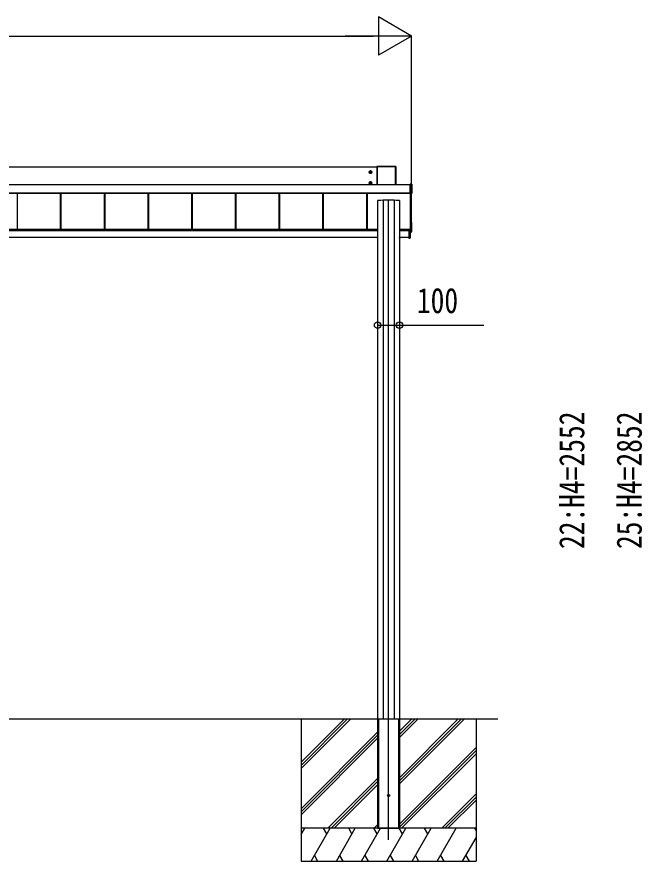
# Model space of a CAD drawing. Units: millimetres, scale not verified. Extents: x -14718 to 14718, y -10395 to 10395.
# Drawn here: x -3908 to -1048, y -7998 to -4139 of the extents above; entities that cross this region are included whole.
import ezdxf
from ezdxf.enums import TextEntityAlignment as Align

# ---------------------------------------------------------------- set-up
doc = ezdxf.new("R2010")
doc.units = ezdxf.units.MM
doc.header["$LTSCALE"] = 50
for name, color, linetype in [('0-3_YKK_12', 2, 'Continuous'), ('0-4_YKK_A1', 4, 'Continuous'), ('0-5_YKK_D', 6, 'Continuous')]:
    doc.layers.add(name, color=color, linetype=linetype)
doc.styles.add('ＭＳ ゴシック', font='')
doc.styles.get('ＭＳ ゴシック').set_extended_font_data('MS Gothic')

msp = doc.modelspace()

# ---------------------------------------------------------------- linework, layer by layer
at = {"layer": '0-3_YKK_12'}
msp.add_line((-2207.43, -7900), (-2207.43, -4974.3), dxfattribs=at)
at = {"layer": '0-4_YKK_A1'}
for p, q in [((-2260.43, -4822.65), (-2260.43, -4904.81)), ((-2260.09, -4822.79), (-2260.43, -4822.65)), ((-2260.09, -4904.81), (-2260.09, -4822.79)), ((-2174.93, -4822.15), (-2259.93, -4822.15)), ((-2259.93, -4822.15), (-2259.59, -4822.29)), ((-2259.59, -4822.29), (-2259.59, -4822.78)), ((-2259.59, -4822.29), (-2175.27, -4822.29)), ((-2259.59, -4822.78), (-2259.59, -4904.81)), ((-2175.27, -4822.78), (-2259.59, -4822.78)), ((-2175.27, -4822.29), (-2174.93, -4822.15)), ((-2175.27, -4822.29), (-2175.27, -4822.78)), ((-2175.27, -4904.81), (-2175.27, -4822.78)), ((-2174.43, -4822.65), (-2174.77, -4822.79)), ((-2174.77, -4822.79), (-2174.77, -4904.81)), ((-2174.43, -4904.81), (-2174.43, -4822.65)), ((-2260.43, -4826.37), (-6754.43, -4826.37)), ((-2297.68, -4848.11), (-2283.18, -4848.11)), ((-2292.71, -4847.35), (-2293.43, -4847.35)), ((-2290.43, -4855.36), (-2290.43, -4840.86)), ((-2288.15, -4848.87), (-2287.43, -4848.87)), ((-2297.68, -4898.08), (-2283.18, -4898.08)), ((-2292.71, -4897.32), (-2293.43, -4897.32)), ((-2290.43, -4905.33), (-2290.43, -4890.83)), ((-2288.15, -4898.84), (-2287.43, -4898.84)), ((-6799.93, -4904.81), (-2108.93, -4904.81)), ((-6799.93, -4905.29), (-2108.93, -4905.29)), ((-2107.73, -4903.58), (-2108.93, -4903.58)), ((-2108.93, -4903.73), (-2108.93, -4903.58)), ((-2108.93, -4903.58), (-2108.93, -4903.58)), ((-2107.73, -4903.58), (-2108.93, -4903.58)), ((-2108.93, -4904.21), (-2108.93, -4903.73)), ((-2101.89, -4904.21), (-2108.93, -4904.21)), ((-2107.73, -4903.58), (-2107.73, -4903.58)), ((-2107.13, -4903.57), (-2107.18, -4903.57)), ((-2107.13, -4903.53), (-2101.43, -4903.53)), ((-2107.13, -4903.53), (-2107.13, -4903.57)), ((-2101.89, -4903.73), (-2101.43, -4903.53)), ((-2101.89, -4945.27), (-2101.89, -4904.21)), ((-2100.93, -4904.03), (-2101.39, -4904.23)), ((-2101.39, -4904.23), (-2101.39, -4945.29)), ((-2100.93, -4904.03), (-2100.93, -4946.01)), ((-6799.93, -4944.26), (-2108.93, -4944.26)), ((-6799.93, -4944.78), (-2108.93, -4944.78)), ((-2108.93, -4944.92), (-6799.93, -4944.92)), ((-3906.33, -4944.92), (-3906.33, -5111.15)), ((-3905.93, -4944.92), (-3905.93, -5111.15)), ((-3708.93, -4944.92), (-3708.93, -5111.15)), ((-3706.33, -4944.92), (-3706.33, -5111.15)), ((-3705.93, -4944.92), (-3705.93, -5111.15)), ((-3508.93, -4944.92), (-3508.93, -5111.15)), ((-3506.33, -4944.92), (-3506.33, -5111.15)), ((-3505.93, -4944.92), (-3505.93, -5111.15)), ((-3308.93, -4944.92), (-3308.93, -5111.15)), ((-3306.33, -4944.92), (-3306.33, -5111.15)), ((-3305.93, -4944.92), (-3305.93, -5111.15)), ((-3108.93, -4944.92), (-3108.93, -5111.15)), ((-3106.33, -4944.92), (-3106.33, -5111.15)), ((-3105.93, -4944.92), (-3105.93, -5111.15)), ((-2908.93, -4944.92), (-2908.93, -5111.15)), ((-2906.33, -4944.92), (-2906.33, -5111.15)), ((-2905.93, -4944.92), (-2905.93, -5111.15)), ((-2708.93, -4944.92), (-2708.93, -5111.15)), ((-2706.33, -4944.92), (-2706.33, -5111.15)), ((-2705.93, -4944.92), (-2705.93, -5111.15)), ((-2508.93, -4944.92), (-2508.93, -5111.15)), ((-2506.33, -4944.92), (-2506.33, -5111.15)), ((-2505.93, -4944.92), (-2505.93, -5111.15)), ((-2308.93, -4944.92), (-2308.93, -5111.15)), ((-2306.33, -4944.92), (-2306.33, -5111.15)), ((-2305.93, -4944.92), (-2305.93, -5111.15)), ((-2232.24, -4977.12), (-2232.24, -7347.5)), ((-2182.62, -4977.12), (-2182.62, -7347.5)), ((-2108.93, -4945.27), (-2101.89, -4945.27)), ((-2108.93, -4945.78), (-2108.93, -4946.33)), ((-2101.89, -4945.78), (-2108.93, -4945.78)), ((-2108.93, -4946.33), (-2107.73, -4946.33)), ((-2108.93, -4946.33), (-2108.93, -4946.33)), ((-2108.93, -4946.33), (-2107.73, -4946.33)), ((-2107.73, -4946.33), (-2107.73, -4946.33)), ((-2107.43, -5118.98), (-2107.43, -4946.34)), ((-2107.13, -4946.39), (-2107.13, -4946.51)), ((-2101.43, -4946.51), (-2107.13, -4946.51)), ((-2102.43, -5118.93), (-2102.43, -4946.51)), ((-2101.89, -4945.27), (-2101.89, -4945.78)), ((-2101.43, -4946.51), (-2101.89, -4945.78)), ((-2101.39, -4945.29), (-2100.93, -4946.01)), ((-2257.43, -4978.86), (-2257.43, -7343.5)), ((-2157.43, -4978.86), (-2157.43, -7343.5)), ((-2101.9, -5078.41), (-2102.43, -5078.38)), ((-2101.43, -5119.97), (-2101.43, -5078.91)), ((-2257.43, -5111.15), (-6697.43, -5111.15)), ((-2257.43, -5113.15), (-6697.43, -5113.15)), ((-2257.43, -5116.02), (-6693.43, -5116.02)), ((-2110.43, -5111.15), (-2157.43, -5111.15)), ((-2114.43, -5113.15), (-2157.43, -5113.15)), ((-2114.43, -5116.02), (-2157.43, -5116.02)), ((-2109.43, -5111.5), (-2114.43, -5111.49)), ((-2114.43, -5115.78), (-2114.43, -5111.49)), ((-2114.43, -5115.78), (-2114.43, -5115.98)), ((-2108.71, -5115.79), (-2114.43, -5115.78)), ((-2114.43, -5116.28), (-2108.23, -5116.29)), ((-2110.93, -5110.76), (-2107.73, -5110.76)), ((-2110.93, -5111.15), (-2110.93, -5110.76)), ((-2110.43, -5111.15), (-2110.43, -5111.44)), ((-2110.43, -5111.44), (-2110.43, -5111.49)), ((-2109.43, -5111.5), (-2109.43, -5110.76)), ((-2108.71, -5113.21), (-2108.71, -5115.79)), ((-2108.71, -5113.21), (-2108.43, -5113.21)), ((-2108.71, -5115.79), (-2108.43, -5115.79)), ((-2108.23, -5115.99), (-2108.23, -5113.01)), ((-2108.23, -5115.99), (-2108.23, -5115.99)), ((-2108.21, -5110.76), (-2108.21, -5112.71)), ((-2108.21, -5112.71), (-2107.93, -5112.71)), ((-2108.21, -5116.29), (-2107.93, -5116.29)), ((-2107.93, -5112.71), (-2107.93, -5110.76)), ((-2107.93, -5116.29), (-2107.93, -5112.71)), ((-2107.93, -5149.38), (-2107.93, -5116.29)), ((-2102.43, -5119.5), (-2107.93, -5119.83)), ((-2107.93, -5121.09), (-2101.9, -5120.71)), ((-2107.93, -5121.09), (-2101.9, -5120.71)), ((-2101.9, -5120.46), (-2107.61, -5120.81)), ((-2107.61, -5120.81), (-2107.61, -5120.86)), ((-2102.93, -5119.48), (-2106.93, -5119.48)), ((-2102.43, -5119.5), (-2102.43, -5118.93)), ((-2101.9, -5120.71), (-2101.9, -5120.46)), ((-2101.9, -5120.71), (-2101.9, -5120.71)), ((-2101.43, -5119.97), (-2101.43, -5120.21)), ((-2258.28, -5147.5), (-6693.43, -5147.5)), ((-2258.43, -5149.68), (-2258.3, -5147.5)), ((-2258.28, -5147.5), (-2257.8, -5147.5)), ((-2257.8, -5147.5), (-2257.93, -5149.68)), ((-2257.43, -5147.5), (-2257.8, -5147.5)), ((-2157.06, -5147.5), (-2157.43, -5147.5)), ((-2157.43, -5149.68), (-2156.93, -5149.68)), ((-2156.93, -5150), (-2157.43, -5150)), ((-2157.06, -5147.5), (-2156.58, -5147.5)), ((-2156.93, -5149.68), (-2157.06, -5147.5)), ((-2156.93, -5150), (-2156.93, -5149.68)), ((-2156.73, -5150), (-2156.93, -5150)), ((-2114.43, -5147.5), (-2156.58, -5147.5)), ((-2156.56, -5147.5), (-2156.43, -5149.68)), ((-2114.43, -5150.06), (-2108.21, -5149.68)), ((-2114.43, -5149.76), (-2114.43, -5150.06)), ((-2107.93, -5149.38), (-2108.21, -5149.38)), ((-11357.43, -7347.5), (-1707.43, -7347.5)), ((-2607.43, -7347.5), (-2607.43, -7997.5)), ((-2607.43, -7574.13), (-2380.8, -7347.5)), ((-2607.43, -7545.85), (-2409.08, -7347.5)), ((-2607.43, -7559.99), (-2395, -7347.56)), ((-2257.43, -7343.5), (-2257.43, -7847.5)), ((-2257.43, -7347.5), (-2257.13, -7347.5)), ((-2257.43, -7347.5), (-2257.43, -7847.5)), ((-2257.13, -7347.5), (-2157.73, -7347.5)), ((-2254.93, -7347.5), (-2254.93, -7847.5)), ((-2253.43, -7347.5), (-2253.43, -7847.5)), ((-2161.43, -7347.5), (-2161.43, -7847.5)), ((-2159.93, -7347.5), (-2159.93, -7847.5)), ((-2157.43, -7343.5), (-2157.43, -7847.5)), ((-2157.43, -7347.5), (-2157.43, -7847.5)), ((-2157.43, -7432.5), (-2072.43, -7347.5)), ((-2157.43, -7418.36), (-2086.57, -7347.5)), ((-2157.43, -7404.21), (-2100.72, -7347.5)), ((-2157.43, -7644.63), (-1860.34, -7347.54)), ((-2157.43, -7630.49), (-1874.48, -7347.54)), ((-2157.43, -7616.35), (-1888.62, -7347.54)), ((-1807.43, -7347.5), (-1807.43, -7997.5)), ((-2607.43, -7757.98), (-2257.43, -7407.98)), ((-2607.43, -7772.12), (-2257.43, -7422.12)), ((-2607.43, -7786.26), (-2257.43, -7436.26)), ((-2157.43, -7828.48), (-1807.43, -7478.48)), ((-2157.43, -7842.62), (-1807.43, -7492.62)), ((-2148.17, -7847.5), (-1807.43, -7506.76)), ((-2484.82, -7847.5), (-2257.43, -7620.11)), ((-2470.68, -7847.5), (-2257.43, -7634.25)), ((-2456.54, -7847.5), (-2257.43, -7648.4)), ((-1964.32, -7847.5), (-1807.43, -7690.61)), ((-1950.18, -7847.5), (-1807.43, -7704.75)), ((-1936.04, -7847.5), (-1807.43, -7718.89)), ((-2272.69, -7847.5), (-2257.43, -7832.24)), ((-1807.43, -7847.5), (-2607.43, -7847.5)), ((-2607.43, -7876.44), (-2590.72, -7847.5)), ((-1807.43, -7847.5), (-2607.43, -7847.5)), ((-2605.72, -7873.48), (-2607.43, -7870.52)), ((-2561.85, -7997.5), (-2475.25, -7847.5)), ((-2490.25, -7873.48), (-2505.25, -7847.5)), ((-2446.38, -7997.5), (-2359.78, -7847.5)), ((-2374.78, -7873.48), (-2389.78, -7847.5)), ((-2330.91, -7997.5), (-2244.31, -7847.5)), ((-2259.31, -7873.48), (-2274.31, -7847.5)), ((-2257.43, -7847.5), (-2157.43, -7847.5)), ((-2215.44, -7997.5), (-2128.84, -7847.5)), ((-2143.84, -7873.48), (-2158.84, -7847.5)), ((-2099.97, -7997.5), (-2013.37, -7847.5)), ((-2028.37, -7873.48), (-2043.37, -7847.5)), ((-1984.5, -7997.5), (-1897.9, -7847.5)), ((-1807.43, -7856.16), (-1812.43, -7847.5)), ((-1869.03, -7997.5), (-1807.43, -7890.8)), ((-2546.86, -7971.52), (-2531.86, -7997.5)), ((-2431.39, -7971.52), (-2416.39, -7997.5)), ((-2315.92, -7971.52), (-2300.92, -7997.5)), ((-2200.44, -7971.52), (-2185.44, -7997.5)), ((-2084.98, -7971.52), (-2069.98, -7997.5)), ((-1969.5, -7971.52), (-1954.51, -7997.5)), ((-1854.03, -7971.52), (-1839.04, -7997.5)), ((-2607.43, -7997.5), (-1807.43, -7997.5))]:
    msp.add_line(p, q, dxfattribs=at)
for points in [[(-2290.43, -4842.34), (-2295.43, -4845.22), (-2295.43, -4851), (-2290.43, -4853.88), (-2285.43, -4851), (-2285.43, -4845.22)], [(-2290.43, -4892.31), (-2295.43, -4895.19), (-2295.43, -4900.97), (-2290.43, -4903.85), (-2285.43, -4900.97), (-2285.43, -4895.19)]]:
    msp.add_lwpolyline(points, close=True, dxfattribs=at)
for points in [[(-2293.43, -4847.35), (-2293.43, -4848.87), (-2292.71, -4848.87)], [(-2289.67, -4845.83), (-2289.67, -4845.11), (-2291.19, -4845.11), (-2291.19, -4845.83)], [(-2291.19, -4850.39), (-2291.19, -4851.11), (-2289.67, -4851.11), (-2289.67, -4850.39)], [(-2287.43, -4848.87), (-2287.43, -4847.35), (-2288.15, -4847.35)], [(-2293.43, -4897.32), (-2293.43, -4898.84), (-2292.71, -4898.84)], [(-2289.67, -4895.8), (-2289.67, -4895.08), (-2291.19, -4895.08), (-2291.19, -4895.8)], [(-2291.19, -4900.36), (-2291.19, -4901.08), (-2289.67, -4901.08), (-2289.67, -4900.36)], [(-2287.43, -4898.84), (-2287.43, -4897.32), (-2288.15, -4897.32)], [(-2108.93, -4903.73), (-2101.89, -4903.73), (-2101.89, -4904.21)], [(-2108.93, -4945.78), (-2108.93, -4945.27), (-2108.93, -4904.21)], [(-2108.25, -5115.99), (-2114.43, -5115.98), (-2114.43, -5116.28), (-2114.43, -5149.76)], [(-2108.21, -5116.29), (-2108.21, -5149.38), (-2114.43, -5149.76)], [(-2108.43, -5115.81), (-2108.43, -5115.79), (-2108.43, -5113.21)], [(-2108.23, -5115.99), (-2108.23, -5115.99), (-2108.24, -5115.99)], [(-2257.43, -5150), (-2257.93, -5150), (-2258.13, -5150)], [(-2257.93, -5150), (-2257.93, -5149.68), (-2257.43, -5149.68)], [(-2257.13, -7347.5), (-2157.73, -7347.5), (-2157.43, -7347.5)]]:
    msp.add_lwpolyline(points, dxfattribs=at)
for centre, radius in [((-2290.43, -4848.11), 6.25), ((-2290.43, -4848.11), 5), ((-2290.43, -4898.08), 6.25), ((-2290.43, -4898.08), 5), ((-2207.43, -7697.5), 5)]:
    msp.add_circle(centre, radius, dxfattribs=at)
for centre, radius, start, end in [((-2259.59, -4822.79), 0.5, 90.15046, 179.81463), ((-2259.71, -4826.89), 4.12, 88.40447, 95.35624), ((-2175.27, -4822.79), 0.5, 0.18537, 89.84954), ((-2175.15, -4826.89), 4.12, 84.64376, 91.59553), ((-2290.43, -4848.11), 5.58, 153.74848, 206.25152), ((-2290.43, -4848.11), 5.58, 93.74848, 146.25152), ((-2290.43, -4848.11), 5.58, 213.74848, 266.25152), ((-2292.71, -4845.83), 1.52, 270, 0), ((-2292.71, -4850.39), 1.52, 0, 90), ((-2290.43, -4848.11), 5.58, 33.74848, 86.25152), ((-2290.43, -4848.11), 5.58, 273.74848, 326.25152), ((-2288.15, -4845.83), 1.52, 180, 270), ((-2288.15, -4850.39), 1.52, 90, 180), ((-2290.43, -4848.11), 5.58, 333.74848, 26.25152), ((-2290.43, -4898.08), 5.58, 153.74848, 206.25152), ((-2290.43, -4898.08), 5.58, 93.74848, 146.25152), ((-2292.71, -4895.8), 1.52, 270, 0), ((-2292.71, -4900.36), 1.52, 0, 90), ((-2290.43, -4898.08), 5.58, 33.74848, 86.25152), ((-2288.15, -4895.8), 1.52, 180, 270), ((-2288.15, -4900.36), 1.52, 90, 180), ((-2290.43, -4898.08), 5.58, 333.74848, 26.25152), ((-2290.43, -4898.08), 5.58, 213.74848, 266.25152), ((-2290.43, -4898.08), 5.58, 273.74848, 326.25152), ((-2107.29, -4902.17), 1.41, 271.33232, 274.49739), ((-2101.89, -4904.23), 0.5, 0.18537, 89.84954), ((-2101.78, -4908.33), 4.12, 84.64376, 91.59553), ((-2107.64, -4948.95), 2.62, 81.42612, 92.09097), ((-2107.13, -4946.09), 0.301, 243.24083, 270.00691), ((-2101.78, -4949.39), 4.12, 84.64376, 91.59553), ((-2101.89, -4945.28), 0.502, 270.31408, 359.651), ((-2101.93, -5078.91), 0.5, 0.01604, 86.51881), ((-2108.64, -5117.78), 1.98, 83.79926, 91.95127), ((-2108.25, -5116.29), 0.3, 87.77338, 89.77816), ((-2108.25, -5116.14), 0.141, 85.77463, 89.9759), ((-2109.48, -5116.22), 1.25, 356.45735, 10.27369), ((-2109.44, -5116.17), 1.21, 354.17006, 8.37745), ((-2109.56, -5112.78), 1.35, 350.09675, 2.91202), ((-2108.23, -5112.71), 0.3, 269.98255, 359.98254), ((-2108.23, -5116.29), 0.3, 0, 89.87763), ((-2109.43, -5116.22), 1.22, 356.27163, 10.47203), ((-2107.63, -5120.51), 0.3, 180.0189, 273.51595), ((-2107.63, -5120.56), 0.3, 180.0189, 273.51595), ((-2107.73, -5110.46), 0.3, 269.98255, 359.98252), ((-2106.93, -5118.98), 0.5, 180.01746, 270.01745), ((-2102.93, -5118.98), 0.5, 269.98255, 359.98254), ((-2101.93, -5119.97), 0.5, 273.48119, 359.98396), ((-2101.93, -5120.21), 0.5, 273.6197, 0), ((-2101.93, -5120.21), 0.5, 273.48119, 359.98396), ((-2258.13, -5149.7), 0.3, 176.5, 270), ((-2156.73, -5149.7), 0.3, 270, 3.5), ((-2108.23, -5149.38), 0.3, 273.5, 0), ((-2109.44, -5149.53), 1.24, 353.06854, 6.93146)]:
    msp.add_arc(centre, radius, start, end, dxfattribs=at)
for centre, major_axis, ratio, start_param, end_param in [((-2259.93, -4822.65), (0.382, -0.325), 0.996231, 2.2770247, 3.8440941), ((-2174.93, -4822.65), (0.382, 0.325), 0.996231, 5.5806839, 7.1477533), ((-2107.73, -4903.57), (0.6, 0), 0.026226, 4.712389, 5.6461648), ((-2107.13, -4903.83), (0, 0.3), 0.998743, 6.2831853, 6.8214342), ((-2107.73, -4903.57), (0.6, 0), 0.026226, 5.6461648, 6.2831853), ((-2101.43, -4904.03), (0.382, 0.325), 0.996231, 5.5806839, 7.1477533), ((-2207.43, -4978.86), (50, 0), 0.04, 6.2831853, 9.424778), ((-2107.73, -4946.39), (0.6, 0), 0.096025, 6.2831853, 7.8539816), ((-2107.13, -4946.21), (0, 0.3), 0.998743, 2.0534275, 3.1415927), ((-2101.43, -4946.01), (0.382, -0.325), 0.996231, 5.4186173, 6.9856867), ((-2108.21, -5113.21), (-0.301, 0.4), 0.997782, 5.6362522, 7.2070486), ((-2108.73, -5115.79), (-0.001, 0.2), 0.09157, 4.6769241, 4.7117655), ((-2108.23, -5115.79), (0.482, 0.007), 0.414889, 3.1353871, 4.6694768), ((-2108.23, -5113.21), (-0.108, 0.169), 0.994155, 5.7105836, 7.28138), ((-2108.23, -5115.79), (0.145, 0.15), 0.921201, 2.3804184, 3.9145081), ((-2108.21, -5115.79), (-0.301, 0.4), 0.997782, 2.4579529, 2.4946596), ((-2108.21, -5120.89), (0.6, 0.037), 0.034769, 5.198958, 6.2810574), ((-2257.93, -5149.7), (0.5, -0.018), 0.036539, 1.5736281, 3.1406975), ((-2156.93, -5149.7), (0.5, 0.018), 0.036539, 0.0008951, 1.5679645)]:
    msp.add_ellipse(centre, major_axis=major_axis, ratio=ratio, start_param=start_param, end_param=end_param, dxfattribs=at)
at = {"layer": '0-5_YKK_D'}
for p, q in [((-2102.43, -4226.37), (-2253.99, -4138.87)), ((-2253.99, -4138.87), (-2253.99, -4313.87)), ((-11337.43, -4226.37), (-2277.43, -4226.37)), ((-2102.43, -4226.37), (-2405.54, -4226.37)), ((-2102.43, -4226.37), (-2253.99, -4313.87)), ((-2102.43, -4945.51), (-2102.43, -4225.37))]:
    msp.add_line(p, q, dxfattribs=at)
msp.add_lwpolyline([(-2257.43, -5547.5), (-2157.43, -5547.5), (-1772.33, -5547.5)], dxfattribs=at)
for centre in [(-2257.43, -5547.5), (-2157.43, -5547.5)]:
    msp.add_circle(centre, 14.88, dxfattribs=at)

# ---------------------------------------------------------------- texts
at = {"layer": '0-5_YKK_D', "style": 'ＭＳ ゴシック', "width": 0.8}
msp.add_text('100', height=115.5, dxfattribs=at).set_placement((-2077.93, -5527.5), align=Align.BOTTOM_LEFT)
for s, p in [('22:H4=2552', (-1277.43, -6571.3)), ('25:H4=2852', (-1014.93, -6571.3))]:
    msp.add_text(s, height=115.5, rotation=90, dxfattribs=at).set_placement(p, align=Align.BOTTOM_LEFT)

doc.saveas('drawing.dxf')
